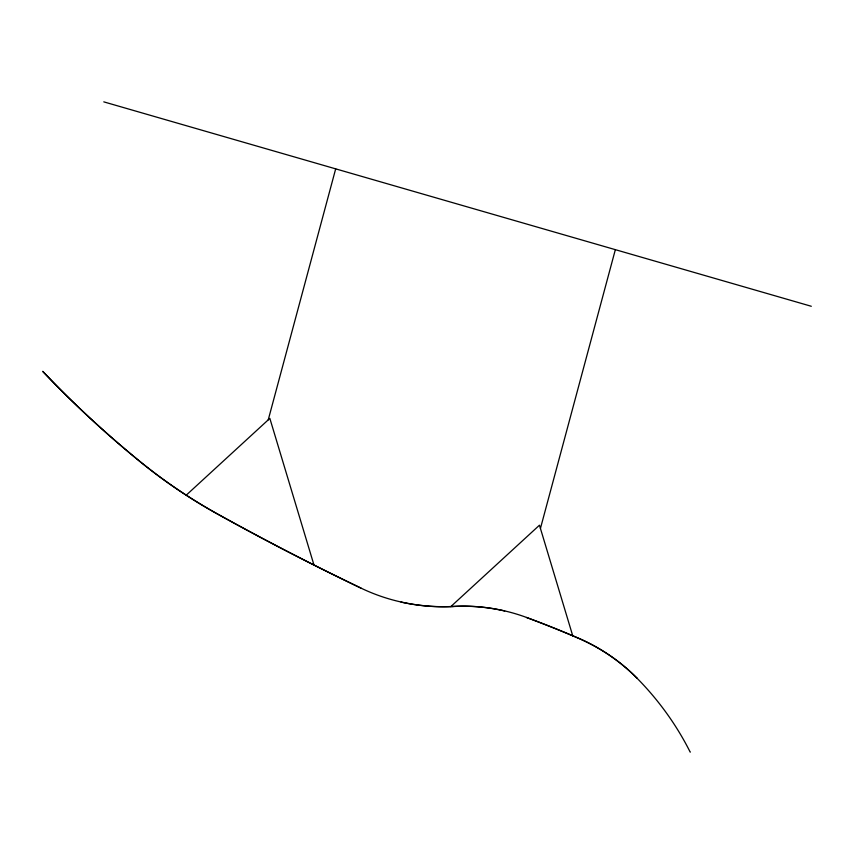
<?xml version="1.0" encoding="UTF-8"?>
<svg xmlns="http://www.w3.org/2000/svg" width="854" height="854" viewBox="0 0 854 854"><rect width="100%" height="100%" fill="white"/><g stroke="black" fill="none" stroke-linecap="round" stroke-linejoin="round"><path stroke-width="1.28" d="M690.299 752.107L690.213 752.139A290.958 267.024 21.9 0 0 637.255 678.418A172.818 158.609 21.9 0 0 578.222 638.077A987.405 906.201 21.9 0 0 526.534 617.442A166.541 152.845 21.9 0 0 504.661 610.898L504.639 610.973A171.27 157.179 21.9 0 0 452.908 606.543A183.13 168.067 21.9 0 1 401.145 602.102L401.166 602.027A170.939 156.88 21.9 0 1 361.082 588.16A2480.635 2276.615 21.9 0 1 217.578 514.087A494.946 454.243 21.9 0 1 139.554 461.224A987.256 906.062 21.9 0 1 42.7 371.405L42.764 371.351A987.171 905.977 21.9 0 0 139.608 461.16A494.85 454.157 21.9 0 0 217.621 514.012A2480.539 2276.529 21.9 0 0 361.082 588.16L361.082 588.16M268.241 419.858L335.686 168.868M540.433 528.455L615.35 249.667M526.534 617.442L526.512 617.517A987.32 906.115 21.9 0 1 578.19 638.151A172.732 158.524 21.9 0 1 637.255 678.418L637.319 678.364M186.215 495.181L269.843 418.385L313.984 565.06M450.837 606.586L539.461 525.199L572.735 635.782M103.782 101.861L811.3 306.276M401.166 602.027A183.044 167.992 21.9 0 0 452.898 606.457L452.908 606.543M452.898 606.457A171.355 157.264 21.9 0 1 504.661 610.898"/></g></svg>
